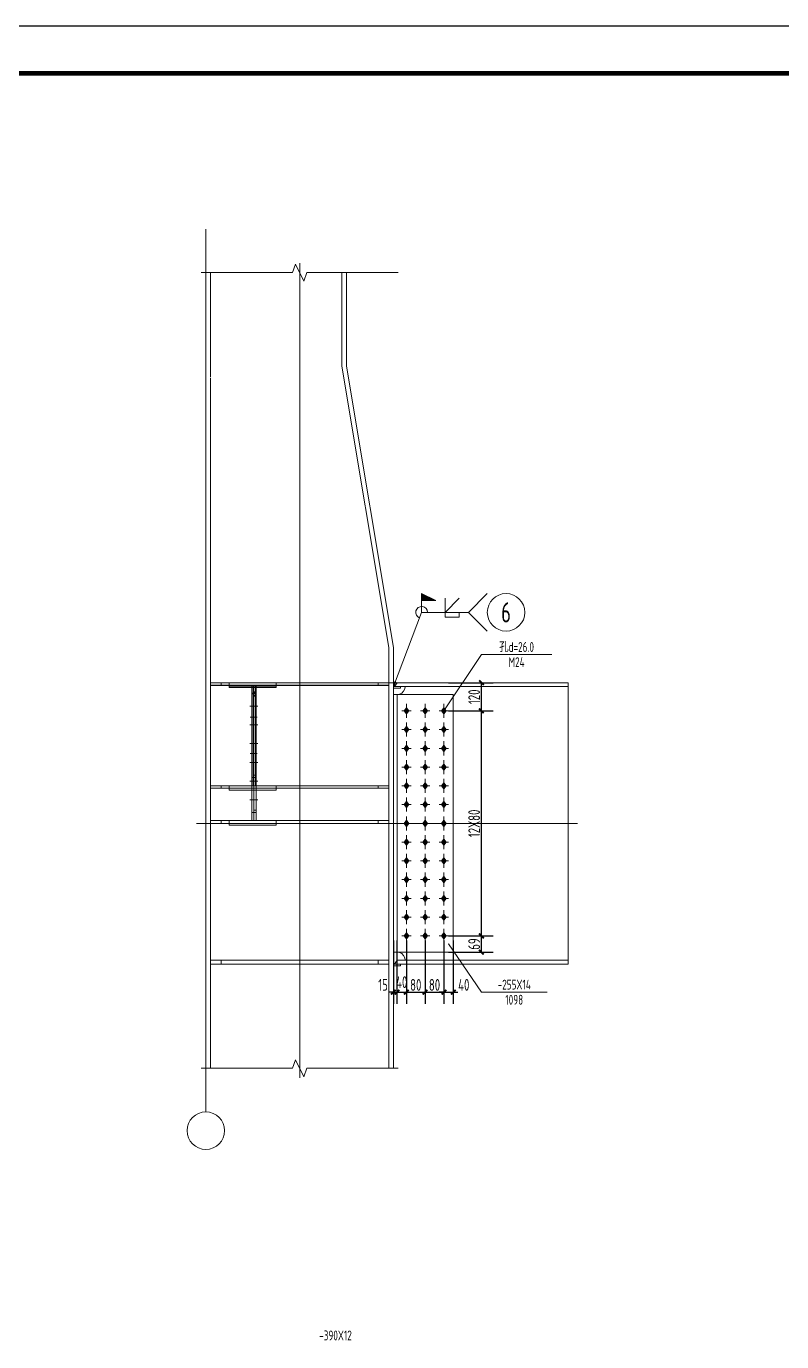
# Model space of a CAD drawing. Extents: x 19118 to 566552, y -1188739 to 92943.
# Drawn here: x 269500 to 285605, y -331137 to -303084 of the extents above; entities that cross this region are included whole.
import ezdxf
from ezdxf.enums import TextEntityAlignment as Align

# ---------------------------------------------------------------- set-up
doc = ezdxf.new("R2010")
doc.units = 0
doc.header["$LTSCALE"] = 1000
doc.header["$MEASUREMENT"] = 0
doc.linetypes.add('线型2', pattern=[5, 3, -2])
doc.linetypes.add('线型3', pattern=[19, 15, -1.5, 1, -1.5])
doc.layers.get('0').update_dxf_attribs({"linetype": 'CONTINUOUS'})
doc.layers.get('Defpoints').update_dxf_attribs({"linetype": 'CONTINUOUS'})
doc.layers.add('PUB_TITLE', color=4, linetype='CONTINUOUS')
doc.layers.add('WALL', color=6, linetype='CONTINUOUS')
for name, color, linetype, lineweight in [('孔标注', 9, 'CONTINUOUS', 18), ('尺寸标注', 9, 'CONTINUOUS', 18), ('柱_主零件_实线', 51, 'CONTINUOUS', 18), ('柱_零件_实线', 3, 'CONTINUOUS', 18), ('梁_主零件_实线', 141, 'CONTINUOUS', 18), ('梁_零件_实线', 3, 'CONTINUOUS', 18), ('点划线', 9, '线型3', 18), ('焊缝标注', 9, 'CONTINUOUS', 18), ('螺栓组-普通_实线', 7, 'CONTINUOUS', 18), ('轴线__点划线', 9, 'CONTINUOUS', 18), ('钢板标注', 9, 'CONTINUOUS', 18), ('钢框架轴线', 9, 'CONTINUOUS', 18)]:
    doc.layers.add(name, color=color, linetype=linetype, lineweight=lineweight)
doc.styles.add('PkpmHz', font='Pkpmeng', dxfattribs={"width": 0.7, "bigfont": 'hztxt'})
doc.dimstyles.new('Pkpm_100', dxfattribs={"dimtxt": 250, "dimasz": 100, "dimexe": 250, "dimexo": 0.0625, "dimgap": 30, "dimtad": 1, "dimdec": 0, "dimrnd": 5, "dimzin": 0, "dimdsep": 46, "dimtxsty": 'PkpmHz', "dimblk1": 'ARCHTICK', "dimblk2": 'ARCHTICK', "dimsah": 1, "dimcen": 0.09, "dimadec": 0, "dimazin": 0, "dimtfac": 1, "dimtdec": 0, "dimtmove": 2, "dimatfit": 1, "dimfxl": 1, "dimtolj": 1, "dimtzin": 0, "dimarcsym": 0})

# ---------------------------------------------------------------- blocks, each defined once
blk = doc.blocks.new('_ArchTick')
at = {"color": 0, "linetype": 'ByBlock', "const_width": 0.4}
blk.add_lwpolyline([(-0.5, -0.5), (0.5, 0.5)], dxfattribs=at)
blk = doc.blocks.new('*D927')
at = {"layer": 'Defpoints', "color": 0, "linetype": 'Continuous'}
for p in [(277328, -322483), (277403, -322483), (277403, -323683)]:
    blk.add_point(p, dxfattribs=at)
at = {"layer": '尺寸标注', "color": 0, "linetype": 'Continuous', "lineweight": -2}
for p, q in [((277328, -322583), (277328, -323933)), ((277403, -322583), (277403, -323933)), ((277328, -323683), (277228, -323683)), ((277328, -323683), (277403, -323683)), ((277403, -323683), (277503, -323683))]:
    blk.add_line(p, q, dxfattribs=at)
at = {"layer": '尺寸标注', "color": 0, "linetype": 'Continuous', "lineweight": -2, "xscale": 100, "yscale": 100, "zscale": 100}
blk.add_blockref('_ArchTick', (277328, -323683), dxfattribs=at)
at = {"layer": '尺寸标注', "color": 0, "linetype": 'Continuous', "lineweight": -2, "xscale": 100, "yscale": 100, "zscale": 100, "rotation": 180}
blk.add_blockref('_ArchTick', (277403, -323683), dxfattribs=at)
at = {"layer": '尺寸标注', "color": 0, "linetype": 'Continuous', "insert": (277105, -323527), "char_height": 250, "attachment_point": 5, "style": 'PkpmHz'}
blk.add_mtext('\\A1;15', dxfattribs=at)
blk = doc.blocks.new('*D928')
at = {"layer": 'Defpoints', "color": 0, "linetype": 'Continuous'}
for p in [(277403, -322483), (277603, -322483), (277603, -323683)]:
    blk.add_point(p, dxfattribs=at)
at = {"layer": '尺寸标注', "color": 0, "linetype": 'Continuous', "lineweight": -2}
for p, q in [((277403, -322583), (277403, -323933)), ((277603, -322583), (277603, -323933)), ((277403, -323683), (277603, -323683))]:
    blk.add_line(p, q, dxfattribs=at)
at = {"layer": '尺寸标注', "color": 0, "linetype": 'Continuous', "lineweight": -2, "xscale": 100, "yscale": 100, "zscale": 100, "rotation": 180}
blk.add_blockref('_ArchTick', (277403, -323683), dxfattribs=at)
at = {"layer": '尺寸标注', "color": 0, "linetype": 'Continuous', "lineweight": -2, "xscale": 100, "yscale": 100, "zscale": 100}
blk.add_blockref('_ArchTick', (277603, -323683), dxfattribs=at)
at = {"layer": '尺寸标注', "color": 0, "linetype": 'Continuous', "insert": (277503, -323470), "char_height": 250, "attachment_point": 5, "style": 'PkpmHz'}
blk.add_mtext('\\A1;40', dxfattribs=at)
blk = doc.blocks.new('*D929')
at = {"layer": 'Defpoints', "color": 0, "linetype": 'Continuous'}
for p in [(277603, -322483), (278003, -322483), (278003, -323683)]:
    blk.add_point(p, dxfattribs=at)
at = {"layer": '尺寸标注', "color": 0, "linetype": 'Continuous', "lineweight": -2}
for p, q in [((277603, -322583), (277603, -323933)), ((278003, -322583), (278003, -323933)), ((277603, -323683), (278003, -323683))]:
    blk.add_line(p, q, dxfattribs=at)
at = {"layer": '尺寸标注', "color": 0, "linetype": 'Continuous', "lineweight": -2, "xscale": 100, "yscale": 100, "zscale": 100, "rotation": 180}
blk.add_blockref('_ArchTick', (277603, -323683), dxfattribs=at)
at = {"layer": '尺寸标注', "color": 0, "linetype": 'Continuous', "lineweight": -2, "xscale": 100, "yscale": 100, "zscale": 100}
blk.add_blockref('_ArchTick', (278003, -323683), dxfattribs=at)
at = {"layer": '尺寸标注', "color": 0, "linetype": 'Continuous', "insert": (277803, -323528), "char_height": 250, "attachment_point": 5, "style": 'PkpmHz'}
blk.add_mtext('\\A1;80', dxfattribs=at)
blk = doc.blocks.new('*D930')
at = {"layer": 'Defpoints', "color": 0, "linetype": 'Continuous'}
for p in [(278003, -322483), (278403, -322483), (278403, -323683)]:
    blk.add_point(p, dxfattribs=at)
at = {"layer": '尺寸标注', "color": 0, "linetype": 'Continuous', "lineweight": -2}
for p, q in [((278003, -322583), (278003, -323933)), ((278403, -322583), (278403, -323933)), ((278003, -323683), (278403, -323683))]:
    blk.add_line(p, q, dxfattribs=at)
at = {"layer": '尺寸标注', "color": 0, "linetype": 'Continuous', "lineweight": -2, "xscale": 100, "yscale": 100, "zscale": 100, "rotation": 180}
blk.add_blockref('_ArchTick', (278003, -323683), dxfattribs=at)
at = {"layer": '尺寸标注', "color": 0, "linetype": 'Continuous', "lineweight": -2, "xscale": 100, "yscale": 100, "zscale": 100}
blk.add_blockref('_ArchTick', (278403, -323683), dxfattribs=at)
at = {"layer": '尺寸标注', "color": 0, "linetype": 'Continuous', "insert": (278203, -323528), "char_height": 250, "attachment_point": 5, "style": 'PkpmHz'}
blk.add_mtext('\\A1;80', dxfattribs=at)
blk = doc.blocks.new('*D931')
at = {"layer": 'Defpoints', "color": 0, "linetype": 'Continuous'}
for p in [(278403, -322483), (278603, -322483), (278603, -323683)]:
    blk.add_point(p, dxfattribs=at)
at = {"layer": '尺寸标注', "color": 0, "linetype": 'Continuous', "lineweight": -2}
for p, q in [((278403, -322583), (278403, -323933)), ((278603, -322583), (278603, -323933)), ((278403, -323683), (278303, -323683)), ((278403, -323683), (278603, -323683)), ((278603, -323683), (278703, -323683))]:
    blk.add_line(p, q, dxfattribs=at)
at = {"layer": '尺寸标注', "color": 0, "linetype": 'Continuous', "lineweight": -2, "xscale": 100, "yscale": 100, "zscale": 100}
blk.add_blockref('_ArchTick', (278403, -323683), dxfattribs=at)
at = {"layer": '尺寸标注', "color": 0, "linetype": 'Continuous', "lineweight": -2, "xscale": 100, "yscale": 100, "zscale": 100, "rotation": 180}
blk.add_blockref('_ArchTick', (278603, -323683), dxfattribs=at)
at = {"layer": '尺寸标注', "color": 0, "linetype": 'Continuous', "insert": (278827, -323527), "char_height": 250, "attachment_point": 5, "style": 'PkpmHz'}
blk.add_mtext('\\A1;40', dxfattribs=at)
blk = doc.blocks.new('*D932')
at = {"layer": 'Defpoints', "color": 0, "linetype": 'Continuous'}
for p in [(278403, -322483), (279203, -322483), (278403, -322828)]:
    blk.add_point(p, dxfattribs=at)
at = {"layer": '尺寸标注', "color": 0, "linetype": 'Continuous', "lineweight": -2}
for p, q in [((278503, -322483), (279453, -322483)), ((279203, -322828), (279203, -322483)), ((278503, -322828), (279453, -322828))]:
    blk.add_line(p, q, dxfattribs=at)
at = {"layer": '尺寸标注', "color": 0, "linetype": 'Continuous', "lineweight": -2, "xscale": 100, "yscale": 100, "zscale": 100}
for p, rotation in [((279203, -322483), 90), ((279203, -322828), 270)]:
    blk.add_blockref('_ArchTick', p, dxfattribs=dict(at, rotation=rotation))
at = {"layer": '尺寸标注', "color": 0, "linetype": 'Continuous', "insert": (279048, -322655), "char_height": 250, "attachment_point": 5, "rotation": 90, "style": 'PkpmHz'}
blk.add_mtext('\\A1;69', dxfattribs=at)
blk = doc.blocks.new('*D933')
at = {"layer": 'Defpoints', "color": 0, "linetype": 'Continuous'}
for p in [(278403, -317683), (279203, -317683), (278403, -322483)]:
    blk.add_point(p, dxfattribs=at)
at = {"layer": '尺寸标注', "color": 0, "linetype": 'Continuous', "lineweight": -2}
for p, q in [((278503, -317683), (279453, -317683)), ((279203, -322483), (279203, -317683)), ((278503, -322483), (279453, -322483))]:
    blk.add_line(p, q, dxfattribs=at)
at = {"layer": '尺寸标注', "color": 0, "linetype": 'Continuous', "lineweight": -2, "xscale": 100, "yscale": 100, "zscale": 100}
for p, rotation in [((279203, -317683), 90), ((279203, -322483), 270)]:
    blk.add_blockref('_ArchTick', p, dxfattribs=dict(at, rotation=rotation))
at = {"layer": '尺寸标注', "color": 0, "linetype": 'Continuous', "insert": (279048, -320083), "char_height": 250, "attachment_point": 5, "rotation": 90, "style": 'PkpmHz'}
blk.add_mtext('\\A1;12X80', dxfattribs=at)
blk = doc.blocks.new('*D934')
at = {"layer": 'Defpoints', "color": 0, "linetype": 'Continuous'}
for p in [(278403, -317083), (279203, -317083), (278403, -317683)]:
    blk.add_point(p, dxfattribs=at)
at = {"layer": '尺寸标注', "color": 0, "linetype": 'Continuous', "lineweight": -2}
for p, q in [((278503, -317083), (279453, -317083)), ((279203, -317683), (279203, -317083)), ((278503, -317683), (279453, -317683))]:
    blk.add_line(p, q, dxfattribs=at)
at = {"layer": '尺寸标注', "color": 0, "linetype": 'Continuous', "lineweight": -2, "xscale": 100, "yscale": 100, "zscale": 100}
for p, rotation in [((279203, -317083), 90), ((279203, -317683), 270)]:
    blk.add_blockref('_ArchTick', p, dxfattribs=dict(at, rotation=rotation))
at = {"layer": '尺寸标注', "color": 0, "linetype": 'Continuous', "insert": (279048, -317383), "char_height": 250, "attachment_point": 5, "rotation": 90, "style": 'PkpmHz'}
blk.add_mtext('\\A1;120', dxfattribs=at)

msp = doc.modelspace()

# ---------------------------------------------------------------- hatches: boundary and pattern name
at = {"layer": '焊缝标注'}
for points in [[(277928.42, -315332.73), (278228.42, -315332.73), (277928.42, -315182.73)], [(277328.42, -317162.72), (277377.95, -317074.56), (277349.9, -317063.91)]]:
    msp.add_hatch(color=256, dxfattribs=at).paths.add_polyline_path(points)
at = {"layer": '螺栓组-普通_实线'}
for points in [[(277603.42, -317617.72), (277553.42, -317682.72), (277603.42, -317747.72), (277653.42, -317682.72)], [(278003.42, -317617.72), (277953.42, -317682.72), (278003.42, -317747.72), (278053.42, -317682.72)], [(278403.42, -317617.72), (278353.42, -317682.72), (278403.42, -317747.72), (278453.42, -317682.72)], [(277603.42, -318017.72), (277553.42, -318082.72), (277603.42, -318147.72), (277653.42, -318082.72)], [(278003.42, -318017.72), (277953.42, -318082.72), (278003.42, -318147.72), (278053.42, -318082.72)], [(278403.42, -318017.72), (278353.42, -318082.72), (278403.42, -318147.72), (278453.42, -318082.72)], [(277603.42, -318417.72), (277553.42, -318482.72), (277603.42, -318547.72), (277653.42, -318482.72)], [(278003.42, -318417.72), (277953.42, -318482.72), (278003.42, -318547.72), (278053.42, -318482.72)], [(278403.42, -318417.72), (278353.42, -318482.72), (278403.42, -318547.72), (278453.42, -318482.72)], [(277603.42, -318817.72), (277553.42, -318882.72), (277603.42, -318947.72), (277653.42, -318882.72)], [(278003.42, -318817.72), (277953.42, -318882.72), (278003.42, -318947.72), (278053.42, -318882.72)], [(278403.42, -318817.72), (278353.42, -318882.72), (278403.42, -318947.72), (278453.42, -318882.72)], [(277603.42, -319217.72), (277553.42, -319282.72), (277603.42, -319347.72), (277653.42, -319282.72)], [(278003.42, -319217.72), (277953.42, -319282.72), (278003.42, -319347.72), (278053.42, -319282.72)], [(278403.42, -319217.72), (278353.42, -319282.72), (278403.42, -319347.72), (278453.42, -319282.72)], [(277603.42, -319617.72), (277553.42, -319682.72), (277603.42, -319747.72), (277653.42, -319682.72)], [(278003.42, -319617.72), (277953.42, -319682.72), (278003.42, -319747.72), (278053.42, -319682.72)], [(278403.42, -319617.72), (278353.42, -319682.72), (278403.42, -319747.72), (278453.42, -319682.72)], [(277603.42, -320017.72), (277553.42, -320082.72), (277603.42, -320147.72), (277653.42, -320082.72)], [(278003.42, -320017.72), (277953.42, -320082.72), (278003.42, -320147.72), (278053.42, -320082.72)], [(278403.42, -320017.72), (278353.42, -320082.72), (278403.42, -320147.72), (278453.42, -320082.72)], [(277603.42, -320417.72), (277553.42, -320482.72), (277603.42, -320547.72), (277653.42, -320482.72)], [(278003.42, -320417.72), (277953.42, -320482.72), (278003.42, -320547.72), (278053.42, -320482.72)], [(278403.42, -320417.72), (278353.42, -320482.72), (278403.42, -320547.72), (278453.42, -320482.72)], [(277603.42, -320817.72), (277553.42, -320882.72), (277603.42, -320947.72), (277653.42, -320882.72)], [(278003.42, -320817.72), (277953.42, -320882.72), (278003.42, -320947.72), (278053.42, -320882.72)], [(278403.42, -320817.72), (278353.42, -320882.72), (278403.42, -320947.72), (278453.42, -320882.72)], [(277603.42, -321217.72), (277553.42, -321282.72), (277603.42, -321347.72), (277653.42, -321282.72)], [(278003.42, -321217.72), (277953.42, -321282.72), (278003.42, -321347.72), (278053.42, -321282.72)], [(278403.42, -321217.72), (278353.42, -321282.72), (278403.42, -321347.72), (278453.42, -321282.72)], [(277603.42, -321617.72), (277553.42, -321682.72), (277603.42, -321747.72), (277653.42, -321682.72)], [(278003.42, -321617.72), (277953.42, -321682.72), (278003.42, -321747.72), (278053.42, -321682.72)], [(278403.42, -321617.72), (278353.42, -321682.72), (278403.42, -321747.72), (278453.42, -321682.72)], [(277603.42, -322017.72), (277553.42, -322082.72), (277603.42, -322147.72), (277653.42, -322082.72)], [(278003.42, -322017.72), (277953.42, -322082.72), (278003.42, -322147.72), (278053.42, -322082.72)], [(278403.42, -322017.72), (278353.42, -322082.72), (278403.42, -322147.72), (278453.42, -322082.72)], [(277603.42, -322417.72), (277553.42, -322482.72), (277603.42, -322547.72), (277653.42, -322482.72)], [(278003.42, -322417.72), (277953.42, -322482.72), (278003.42, -322547.72), (278053.42, -322482.72)], [(278403.42, -322417.72), (278353.42, -322482.72), (278403.42, -322547.72), (278453.42, -322482.72)]]:
    msp.add_hatch(color=1, dxfattribs=at).paths.add_polyline_path(points)

# ---------------------------------------------------------------- linework, layer by layer
at = {"layer": 'PUB_TITLE'}
msp.add_lwpolyline([(251456.96, -362483.6), (335556.96, -362483.6), (335556.96, -303083.6), (251456.96, -303083.6)], close=True, dxfattribs=at)
at = {"layer": 'PUB_TITLE', "const_width": 100}
msp.add_lwpolyline([(253956.96, -361483.6), (334556.96, -361483.6), (334556.96, -304083.6), (253956.96, -304083.6)], close=True, dxfattribs=at)
at = {"layer": '孔标注', "ltscale": 100}
for p, q in [((278403.42, -317682.72), (279203.42, -316482.72)), ((279203.42, -316482.72), (280703.42, -316482.72))]:
    msp.add_line(p, q, dxfattribs=at)
at = {"layer": '孔标注', "ltscale": 100, "const_width": 10}
msp.add_lwpolyline([(278408.42, -317682.72, 1), (278398.42, -317682.72, 1)], format="xyb", close=True, dxfattribs=at)
at = {"layer": '尺寸标注', "linetype": 'Continuous'}
msp.add_line((277231.14, -317082.72), (278578.64, -317082.72), dxfattribs=at)
at = {"layer": '柱_主零件_实线', "ltscale": 100}
for p, q in [((273328.42, -310487.7), (273328.42, -308337.47)), ((273428.42, -308337.47), (273428.42, -310557.73)), ((273328.42, -325306.4), (273328.42, -310582.73)), ((273428.42, -310582.73), (273428.42, -325306.4)), ((277228.42, -325306.4), (277228.42, -316332.72)), ((277328.42, -316332.72), (277328.42, -325306.4))]:
    msp.add_line(p, q, dxfattribs=at)
for points in [[(276228.42, -308337.47), (276228.42, -310332.72), (277228.42, -316332.72)], [(277328.42, -316332.72), (276328.42, -310332.72), (276328.42, -308337.47)]]:
    msp.add_lwpolyline(points, dxfattribs=at)
at = {"layer": '柱_零件_实线', "ltscale": 100}
for p, q in [((273428.42, -317082.72), (277228.42, -317082.72)), ((273428.42, -317132.72), (273428.42, -317082.72)), ((277228.42, -317132.72), (273428.42, -317132.72)), ((273828.42, -317132.72), (273828.42, -317082.72)), ((274343.42, -317172.72), (274343.42, -319282.72)), ((274383.42, -317277.72), (274343.42, -317277.72)), ((274383.42, -319282.72), (274383.42, -317172.72)), ((277228.42, -317132.72), (277228.42, -317082.72)), ((274383.42, -317307.72), (274343.42, -317307.72)), ((277328.42, -317337.72), (277403.42, -317337.72)), ((277328.42, -322827.72), (277328.42, -317337.72)), ((274383.42, -319107.72), (274343.42, -319107.72)), ((273428.42, -319332.72), (273428.42, -319282.72)), ((273428.42, -319282.72), (274313.42, -319282.72)), ((277228.42, -319332.72), (273428.42, -319332.72)), ((273828.42, -319332.72), (273828.42, -319282.72)), ((274343.42, -319282.72), (277228.42, -319282.72)), ((277228.42, -319332.72), (277228.42, -319282.72)), ((273428.42, -320082.72), (273428.42, -320022.72)), ((273428.42, -320022.72), (277228.42, -320022.72)), ((277228.42, -320082.72), (273428.42, -320082.72)), ((277228.42, -320082.72), (277228.42, -320022.72)), ((277403.42, -322827.72), (277328.42, -322827.72)), ((273428.42, -323082.72), (273428.42, -323002.72)), ((273428.42, -323002.72), (277228.42, -323002.72)), ((277228.42, -323082.72), (273428.42, -323082.72)), ((277228.42, -323082.72), (277228.42, -323002.72))]:
    msp.add_line(p, q, dxfattribs=at)
at = {"layer": '柱_零件_实线', "linetype": '线型2', "ltscale": 100}
for p, q in [((273428.42, -317142.72), (273428.42, -317132.72)), ((277228.42, -317142.72), (273428.42, -317142.72)), ((273653.42, -317142.72), (273653.42, -317082.72)), ((273828.42, -317142.72), (273828.42, -317132.72)), ((274343.42, -317172.72), (274343.42, -317132.72)), ((274348.42, -317142.72), (274348.42, -320022.72)), ((274383.42, -317132.72), (274383.42, -317172.72)), ((274398.42, -320022.72), (274398.42, -317142.72)), ((274828.42, -317142.72), (274828.42, -317082.72)), ((277003.42, -317142.72), (277003.42, -317082.72)), ((277228.42, -317142.72), (277228.42, -317132.72)), ((274383.42, -317357.72), (274343.42, -317357.72)), ((274398.42, -317297.72), (274348.42, -317297.72)), ((274398.42, -317317.72), (274348.42, -317317.72)), ((274398.42, -317367.72), (274348.42, -317367.72)), ((277403.42, -317337.72), (278603.42, -317337.72)), ((278603.42, -322827.72), (278603.42, -317337.72)), ((274383.42, -319057.72), (274343.42, -319057.72)), ((273653.42, -319332.72), (273653.42, -319282.72)), ((274313.42, -319282.72), (274343.42, -319282.72)), ((274828.42, -319332.72), (274828.42, -319282.72)), ((277003.42, -319332.72), (277003.42, -319282.72)), ((274398.42, -319797.72), (274348.42, -319797.72)), ((273653.42, -320082.72), (273653.42, -320022.72)), ((273828.42, -320082.72), (273828.42, -320022.72)), ((274398.42, -319847.72), (274348.42, -319847.72)), ((274828.42, -320082.72), (274828.42, -320022.72)), ((277003.42, -320082.72), (277003.42, -320022.72)), ((277403.42, -322827.72), (278603.42, -322827.72)), ((273653.42, -323082.72), (273653.42, -323002.72)), ((277003.42, -323082.72), (277003.42, -323002.72))]:
    msp.add_line(p, q, dxfattribs=at)
at = {"layer": '梁_主零件_实线', "ltscale": 100}
for p, q in [((273828.42, -317132.72), (273828.42, -317082.72)), ((274828.42, -317082.72), (273828.42, -317082.72)), ((274828.42, -317132.72), (273828.42, -317132.72)), ((274313.42, -317132.72), (274313.42, -319282.72)), ((274343.42, -319282.72), (274343.42, -317132.72)), ((274828.42, -317132.72), (274828.42, -317082.72)), ((277353.42, -317162.72), (277409.44, -317082.72)), ((277353.42, -317162.72), (281049.52, -317162.72)), ((281049.52, -317082.72), (277409.44, -317082.72)), ((277506.28, -317304.3), (277545, -317265.59)), ((277545, -317265.59), (277569.86, -317216.8)), ((277569.86, -317216.8), (277578.42, -317162.72)), ((281049.52, -317082.72), (281049.52, -323082.72)), ((277403.42, -317337.72), (277457.5, -317329.16)), ((277403.42, -322827.72), (277403.42, -317337.72)), ((277457.5, -317329.16), (277506.28, -317304.3)), ((273828.42, -319332.72), (273828.42, -319282.72)), ((273828.42, -319282.72), (274828.42, -319282.72)), ((274828.42, -319332.72), (273828.42, -319332.72)), ((274828.42, -319332.72), (274828.42, -319282.72)), ((277457.5, -322836.29), (277403.42, -322827.72)), ((277506.28, -322861.14), (277457.5, -322836.29)), ((277545, -322899.86), (277506.28, -322861.14)), ((277353.42, -323082.72), (277409.44, -323002.72)), ((277353.42, -323082.72), (281049.52, -323082.72)), ((281049.52, -323002.72), (277409.44, -323002.72)), ((277569.86, -322948.64), (277545, -322899.86)), ((277578.42, -323002.72), (277569.86, -322948.64))]:
    msp.add_line(p, q, dxfattribs=at)
at = {"layer": '梁_主零件_实线', "linetype": '线型2', "ltscale": 100}
for p, q in [((273828.42, -317142.72), (273828.42, -317132.72)), ((274828.42, -317142.72), (273828.42, -317142.72)), ((274308.42, -320022.72), (274308.42, -317142.72)), ((274348.42, -317142.72), (274348.42, -320022.72)), ((274828.42, -317142.72), (274828.42, -317132.72)), ((274308.42, -317317.72), (274348.42, -317317.72)), ((274313.42, -317307.72), (274343.42, -317307.72)), ((274313.42, -319107.72), (274343.42, -319107.72)), ((273828.42, -320082.72), (273828.42, -320022.72)), ((274828.42, -320022.72), (273828.42, -320022.72)), ((273828.42, -320082.72), (274828.42, -320082.72)), ((274308.42, -319847.72), (274348.42, -319847.72)), ((274828.42, -320082.72), (274828.42, -320022.72))]:
    msp.add_line(p, q, dxfattribs=at)
at = {"layer": '梁_零件_实线', "ltscale": 100}
for p, q in [((273828.42, -317172.72), (273828.42, -317132.72)), ((273828.42, -317132.72), (274828.42, -317132.72)), ((273828.42, -317172.72), (274313.42, -317172.72)), ((274343.42, -317172.72), (274828.42, -317172.72)), ((274828.42, -317172.72), (274828.42, -317132.72)), ((277328.42, -317162.72), (277478.42, -317162.72)), ((277328.42, -317202.72), (277328.42, -317162.72)), ((277478.42, -317202.72), (277328.42, -317202.72)), ((277478.42, -317202.72), (277478.42, -317162.72)), ((273828.42, -319372.72), (273828.42, -319332.72)), ((273828.42, -319332.72), (274828.42, -319332.72)), ((274828.42, -319372.72), (273828.42, -319372.72)), ((274828.42, -319372.72), (274828.42, -319332.72)), ((277328.42, -323122.72), (277328.42, -323082.72)), ((277328.42, -323082.72), (277478.42, -323082.72)), ((277478.42, -323122.72), (277328.42, -323122.72)), ((277478.42, -323122.72), (277478.42, -323082.72))]:
    msp.add_line(p, q, dxfattribs=at)
at = {"layer": '梁_零件_实线', "linetype": '线型2', "ltscale": 100}
for p, q in [((273828.42, -317142.72), (274828.42, -317142.72)), ((273828.42, -317182.72), (273828.42, -317172.72)), ((274828.42, -317182.72), (273828.42, -317182.72)), ((274343.42, -317172.72), (274313.42, -317172.72)), ((274828.42, -317182.72), (274828.42, -317172.72)), ((273828.42, -320122.72), (273828.42, -320082.72)), ((273828.42, -320082.72), (274828.42, -320082.72)), ((274828.42, -320122.72), (274828.42, -320082.72)), ((274828.42, -320122.72), (273828.42, -320122.72))]:
    msp.add_line(p, q, dxfattribs=at)
at = {"layer": '点划线', "ltscale": 100}
for p, q in [((275328.42, -317282.72), (275328.42, -308137.47)), ((275328.42, -316882.72), (275328.42, -325506.4)), ((273128.42, -320082.72), (281249.52, -320082.72))]:
    msp.add_line(p, q, dxfattribs=at)
at = {"layer": '焊缝标注', "ltscale": 100}
for p, q in [((278428.42, -315582.72), (278428.42, -315282.73)), ((278428.42, -315582.72), (278728.42, -315282.73)), ((278928.42, -315582.72), (279328.42, -315182.73)), ((277328.42, -317162.72), (277928.42, -315582.72)), ((277928.42, -315582.72), (277928.42, -315332.73)), ((277928.42, -315582.72), (278928.42, -315582.72)), ((278428.42, -315582.72), (278428.42, -315682.72)), ((278728.42, -315582.72), (278728.42, -315682.72)), ((278928.42, -315582.72), (279328.42, -315982.72)), ((278428.42, -315682.72), (278728.42, -315682.72))]:
    msp.add_line(p, q, dxfattribs=at)
at = {"layer": '焊缝标注', "linetype": 'Continuous'}
for points in [[(277928.42, -315332.73), (278228.42, -315332.73), (277928.42, -315182.73)], [(277328.42, -317162.72), (277377.95, -317074.56), (277349.9, -317063.91)]]:
    msp.add_lwpolyline(points, close=True, dxfattribs=at)
at = {"layer": '焊缝标注', "ltscale": 100}
msp.add_circle((279728.42, -315582.72), 400, dxfattribs=at)
msp.add_arc((277928.42, -315582.72), 125, 0, 249.205887, dxfattribs=at)
at = {"layer": '螺栓组-普通_实线', "color": 9, "ltscale": 100}
for p, q in [((277603.42, -317532.72), (277603.42, -317832.72)), ((278003.42, -317532.72), (278003.42, -317832.72)), ((278403.42, -317532.72), (278403.42, -317832.72)), ((277703.42, -317682.72), (277503.42, -317682.72)), ((278103.42, -317682.72), (277903.42, -317682.72)), ((278503.42, -317682.72), (278303.42, -317682.72)), ((277703.42, -318082.72), (277503.42, -318082.72)), ((277603.42, -317932.72), (277603.42, -318232.72)), ((278103.42, -318082.72), (277903.42, -318082.72)), ((278003.42, -317932.72), (278003.42, -318232.72)), ((278503.42, -318082.72), (278303.42, -318082.72)), ((278403.42, -317932.72), (278403.42, -318232.72)), ((277603.42, -318332.72), (277603.42, -318632.72)), ((278003.42, -318332.72), (278003.42, -318632.72)), ((278403.42, -318332.72), (278403.42, -318632.72)), ((277703.42, -318482.72), (277503.42, -318482.72)), ((278103.42, -318482.72), (277903.42, -318482.72)), ((278503.42, -318482.72), (278303.42, -318482.72)), ((277703.42, -318882.72), (277503.42, -318882.72)), ((277603.42, -318732.72), (277603.42, -319032.72)), ((278103.42, -318882.72), (277903.42, -318882.72)), ((278003.42, -318732.72), (278003.42, -319032.72)), ((278503.42, -318882.72), (278303.42, -318882.72)), ((278403.42, -318732.72), (278403.42, -319032.72)), ((277603.42, -319132.72), (277603.42, -319432.72)), ((278003.42, -319132.72), (278003.42, -319432.72)), ((278403.42, -319132.72), (278403.42, -319432.72)), ((277703.42, -319282.72), (277503.42, -319282.72)), ((278103.42, -319282.72), (277903.42, -319282.72)), ((278503.42, -319282.72), (278303.42, -319282.72)), ((277703.42, -319682.72), (277503.42, -319682.72)), ((277603.42, -319532.72), (277603.42, -319832.72)), ((278103.42, -319682.72), (277903.42, -319682.72)), ((278003.42, -319532.72), (278003.42, -319832.72)), ((278503.42, -319682.72), (278303.42, -319682.72)), ((278403.42, -319532.72), (278403.42, -319832.72)), ((277703.42, -320082.72), (277503.42, -320082.72)), ((277603.42, -319932.72), (277603.42, -320232.72)), ((278103.42, -320082.72), (277903.42, -320082.72)), ((278003.42, -319932.72), (278003.42, -320232.72)), ((278503.42, -320082.72), (278303.42, -320082.72)), ((278403.42, -319932.72), (278403.42, -320232.72)), ((277603.42, -320332.72), (277603.42, -320632.72)), ((278003.42, -320332.72), (278003.42, -320632.72)), ((278403.42, -320332.72), (278403.42, -320632.72)), ((277703.42, -320482.72), (277503.42, -320482.72)), ((278103.42, -320482.72), (277903.42, -320482.72)), ((278503.42, -320482.72), (278303.42, -320482.72)), ((277703.42, -320882.72), (277503.42, -320882.72)), ((277603.42, -320732.72), (277603.42, -321032.72)), ((278103.42, -320882.72), (277903.42, -320882.72)), ((278003.42, -320732.72), (278003.42, -321032.72)), ((278503.42, -320882.72), (278303.42, -320882.72)), ((278403.42, -320732.72), (278403.42, -321032.72)), ((277603.42, -321132.72), (277603.42, -321432.72)), ((278003.42, -321132.72), (278003.42, -321432.72)), ((278403.42, -321132.72), (278403.42, -321432.72)), ((277703.42, -321282.72), (277503.42, -321282.72)), ((278103.42, -321282.72), (277903.42, -321282.72)), ((278503.42, -321282.72), (278303.42, -321282.72)), ((277703.42, -321682.72), (277503.42, -321682.72)), ((277603.42, -321532.72), (277603.42, -321832.72)), ((278103.42, -321682.72), (277903.42, -321682.72)), ((278003.42, -321532.72), (278003.42, -321832.72)), ((278503.42, -321682.72), (278303.42, -321682.72)), ((278403.42, -321532.72), (278403.42, -321832.72)), ((277603.42, -321932.72), (277603.42, -322232.72)), ((278003.42, -321932.72), (278003.42, -322232.72)), ((278403.42, -321932.72), (278403.42, -322232.72)), ((277703.42, -322082.72), (277503.42, -322082.72)), ((277603.42, -322332.72), (277603.42, -322632.72)), ((278103.42, -322082.72), (277903.42, -322082.72)), ((278003.42, -322332.72), (278003.42, -322632.72)), ((278503.42, -322082.72), (278303.42, -322082.72)), ((278403.42, -322332.72), (278403.42, -322632.72)), ((277703.42, -322482.72), (277503.42, -322482.72)), ((278103.42, -322482.72), (277903.42, -322482.72)), ((278503.42, -322482.72), (278303.42, -322482.72))]:
    msp.add_line(p, q, dxfattribs=at)
at = {"layer": '螺栓组-普通_实线', "ltscale": 100}
for p, q in [((274438.42, -317582.72), (274268.42, -317582.72)), ((274423.42, -317820.22), (274273.42, -317820.22)), ((274438.42, -317982.72), (274268.42, -317982.72)), ((274438.42, -318382.72), (274268.42, -318382.72)), ((274423.42, -318595.22), (274273.42, -318595.22)), ((274438.42, -318782.72), (274268.42, -318782.72)), ((274438.42, -319182.72), (274268.42, -319182.72)), ((274438.42, -319582.72), (274268.42, -319582.72))]:
    msp.add_line(p, q, dxfattribs=at)
at = {"layer": '螺栓组-普通_实线', "color": 1, "ltscale": 100}
for p, q in [((274398.42, -317582.72), (274308.42, -317582.72)), ((274383.42, -317820.22), (274313.42, -317820.22)), ((274398.42, -317982.72), (274308.42, -317982.72)), ((274398.42, -318382.72), (274308.42, -318382.72)), ((274383.42, -318595.22), (274313.42, -318595.22)), ((274398.42, -318782.72), (274308.42, -318782.72)), ((274398.42, -319182.72), (274308.42, -319182.72)), ((274398.42, -319582.72), (274308.42, -319582.72))]:
    msp.add_line(p, q, dxfattribs=at)
at = {"layer": '螺栓组-普通_实线', "color": 1, "linetype": 'Continuous'}
for points in [[(277603.42, -317617.72), (277553.42, -317682.72), (277603.42, -317747.72), (277653.42, -317682.72)], [(278003.42, -317617.72), (277953.42, -317682.72), (278003.42, -317747.72), (278053.42, -317682.72)], [(278403.42, -317617.72), (278353.42, -317682.72), (278403.42, -317747.72), (278453.42, -317682.72)], [(277603.42, -318017.72), (277553.42, -318082.72), (277603.42, -318147.72), (277653.42, -318082.72)], [(278003.42, -318017.72), (277953.42, -318082.72), (278003.42, -318147.72), (278053.42, -318082.72)], [(278403.42, -318017.72), (278353.42, -318082.72), (278403.42, -318147.72), (278453.42, -318082.72)], [(277603.42, -318417.72), (277553.42, -318482.72), (277603.42, -318547.72), (277653.42, -318482.72)], [(278003.42, -318417.72), (277953.42, -318482.72), (278003.42, -318547.72), (278053.42, -318482.72)], [(278403.42, -318417.72), (278353.42, -318482.72), (278403.42, -318547.72), (278453.42, -318482.72)], [(277603.42, -318817.72), (277553.42, -318882.72), (277603.42, -318947.72), (277653.42, -318882.72)], [(278003.42, -318817.72), (277953.42, -318882.72), (278003.42, -318947.72), (278053.42, -318882.72)], [(278403.42, -318817.72), (278353.42, -318882.72), (278403.42, -318947.72), (278453.42, -318882.72)], [(277603.42, -319217.72), (277553.42, -319282.72), (277603.42, -319347.72), (277653.42, -319282.72)], [(278003.42, -319217.72), (277953.42, -319282.72), (278003.42, -319347.72), (278053.42, -319282.72)], [(278403.42, -319217.72), (278353.42, -319282.72), (278403.42, -319347.72), (278453.42, -319282.72)], [(277603.42, -319617.72), (277553.42, -319682.72), (277603.42, -319747.72), (277653.42, -319682.72)], [(278003.42, -319617.72), (277953.42, -319682.72), (278003.42, -319747.72), (278053.42, -319682.72)], [(278403.42, -319617.72), (278353.42, -319682.72), (278403.42, -319747.72), (278453.42, -319682.72)], [(277603.42, -320017.72), (277553.42, -320082.72), (277603.42, -320147.72), (277653.42, -320082.72)], [(278003.42, -320017.72), (277953.42, -320082.72), (278003.42, -320147.72), (278053.42, -320082.72)], [(278403.42, -320017.72), (278353.42, -320082.72), (278403.42, -320147.72), (278453.42, -320082.72)], [(277603.42, -320417.72), (277553.42, -320482.72), (277603.42, -320547.72), (277653.42, -320482.72)], [(278003.42, -320417.72), (277953.42, -320482.72), (278003.42, -320547.72), (278053.42, -320482.72)], [(278403.42, -320417.72), (278353.42, -320482.72), (278403.42, -320547.72), (278453.42, -320482.72)], [(277603.42, -320817.72), (277553.42, -320882.72), (277603.42, -320947.72), (277653.42, -320882.72)], [(278003.42, -320817.72), (277953.42, -320882.72), (278003.42, -320947.72), (278053.42, -320882.72)], [(278403.42, -320817.72), (278353.42, -320882.72), (278403.42, -320947.72), (278453.42, -320882.72)], [(277603.42, -321217.72), (277553.42, -321282.72), (277603.42, -321347.72), (277653.42, -321282.72)], [(278003.42, -321217.72), (277953.42, -321282.72), (278003.42, -321347.72), (278053.42, -321282.72)], [(278403.42, -321217.72), (278353.42, -321282.72), (278403.42, -321347.72), (278453.42, -321282.72)], [(277603.42, -321617.72), (277553.42, -321682.72), (277603.42, -321747.72), (277653.42, -321682.72)], [(278003.42, -321617.72), (277953.42, -321682.72), (278003.42, -321747.72), (278053.42, -321682.72)], [(278403.42, -321617.72), (278353.42, -321682.72), (278403.42, -321747.72), (278453.42, -321682.72)], [(277603.42, -322017.72), (277553.42, -322082.72), (277603.42, -322147.72), (277653.42, -322082.72)], [(278003.42, -322017.72), (277953.42, -322082.72), (278003.42, -322147.72), (278053.42, -322082.72)], [(278403.42, -322017.72), (278353.42, -322082.72), (278403.42, -322147.72), (278453.42, -322082.72)], [(277603.42, -322417.72), (277553.42, -322482.72), (277603.42, -322547.72), (277653.42, -322482.72)], [(278003.42, -322417.72), (277953.42, -322482.72), (278003.42, -322547.72), (278053.42, -322482.72)], [(278403.42, -322417.72), (278353.42, -322482.72), (278403.42, -322547.72), (278453.42, -322482.72)]]:
    msp.add_lwpolyline(points, close=True, dxfattribs=at)
at = {"layer": '轴线__点划线', "ltscale": 100}
for p, q in [((275178.42, -308337.47), (275238.42, -308157.47)), ((275238.42, -308157.47), (275418.42, -308517.47)), ((273228.42, -308337.47), (275178.42, -308337.47)), ((275418.42, -308517.47), (275478.42, -308337.47)), ((275478.42, -308337.47), (277428.42, -308337.47)), ((275178.42, -325306.4), (275238.42, -325126.4)), ((275238.42, -325126.4), (275418.42, -325486.4)), ((273228.42, -325306.4), (275178.42, -325306.4)), ((275418.42, -325486.4), (275478.42, -325306.4)), ((275478.42, -325306.4), (277428.42, -325306.4))]:
    msp.add_line(p, q, dxfattribs=at)
at = {"layer": '钢板标注', "ltscale": 100}
for p, q in [((278503.42, -322655.22), (279203.42, -323682.72)), ((279203.42, -323682.72), (280603.42, -323682.72))]:
    msp.add_line(p, q, dxfattribs=at)
at = {"layer": '钢板标注', "ltscale": 100, "const_width": 10}
msp.add_lwpolyline([(278508.42, -322655.22, 1), (278498.42, -322655.22, 1)], format="xyb", close=True, dxfattribs=at)
at = {"layer": '钢框架轴线', "ltscale": 100}
msp.add_line((273328.42, -326236.4), (273328.42, -307407.47), dxfattribs=at)
msp.add_circle((273328.42, -326636.4), 400, dxfattribs=at)

# ---------------------------------------------------------------- texts
at = {"layer": 'WALL', "style": 'PkpmHz', "width": 0.71}
msp.add_text('孔d=26.0', height=210, dxfattribs=at).set_placement((279953.42, -316426.11), align=Align.CENTER)
msp.add_text('M24', height=210, dxfattribs=at).set_placement((279953.42, -316539.34), align=Align.TOP_CENTER)
at = {"layer": '焊缝标注', "style": 'PkpmHz', "width": 0.69}
msp.add_text('6', height=430, dxfattribs=at).set_placement((279728.42, -315582.72), align=Align.MIDDLE_CENTER)
at = {"layer": '钢板标注', "style": 'PkpmHz', "width": 0.71}
for s, p in [('-255X14', (279903.42, -323626.11)), ('-390X12', (276092.16, -331108.87))]:
    msp.add_text(s, height=210, dxfattribs=at).set_placement(p, align=Align.CENTER)
msp.add_text('1098', height=210, dxfattribs=at).set_placement((279903.42, -323739.34), align=Align.TOP_CENTER)

# ---------------------------------------------------------------- dimensions: what is measured, and where the dimension line sits
at = {"layer": '尺寸标注', "linetype": 'Continuous'}
for base, p1, p2, text, picture, middle in [((279203.42, -317082.72), (278403.42, -317682.72), (278403.42, -317082.72), '120', '*D934', (279048.42, -317382.72)), ((279203.42, -317682.72), (278403.42, -322482.72), (278403.42, -317682.72), '12X80', '*D933', (279048.42, -320082.72)), ((279203.42, -322482.72), (278403.42, -322827.72), (278403.42, -322482.72), '69', '*D932', (279048.42, -322655.22))]:
    dim = msp.add_linear_dim(base=base, p1=p1, p2=p2, angle=90, text=text, dimstyle='Pkpm_100', override={"dimexo": 100, "dimtih": 0, "dimtoh": 0}, dxfattribs=at)
    dim.commit()
    dim.dimension.update_dxf_attribs({"geometry": picture, "text_midpoint": middle})
for base, p1, p2, text, picture, middle in [((277403.42, -323682.72), (277328.42, -322482.72), (277403.42, -322482.72), '15', '*D927', (277104.8, -323527.47)), ((277603.42, -323682.72), (277403.42, -322482.72), (277603.42, -322482.72), '40', '*D928', (277503.42, -323469.56)), ((278603.42, -323682.72), (278403.42, -322482.72), (278603.42, -322482.72), '40', '*D931', (278827.05, -323527.47))]:
    dim = msp.add_linear_dim(base=base, p1=p1, p2=p2, text=text, dimstyle='Pkpm_100', override={"dimexo": 100, "dimtih": 0, "dimtoh": 0}, dxfattribs=at)
    dim.commit()
    dim.dimension.update_dxf_attribs({"geometry": picture, "text_midpoint": middle, "dimtype": 160})
for base, p1, p2, picture, middle in [((278003.42, -323682.72), (277603.42, -322482.72), (278003.42, -322482.72), '*D929', (277803.42, -323527.72)), ((278403.42, -323682.72), (278003.42, -322482.72), (278403.42, -322482.72), '*D930', (278203.42, -323527.72))]:
    dim = msp.add_linear_dim(base=base, p1=p1, p2=p2, text='80', dimstyle='Pkpm_100', override={"dimexo": 100, "dimtih": 0, "dimtoh": 0}, dxfattribs=at)
    dim.commit()
    dim.dimension.update_dxf_attribs({"geometry": picture, "text_midpoint": middle})

doc.saveas('drawing.dxf')
